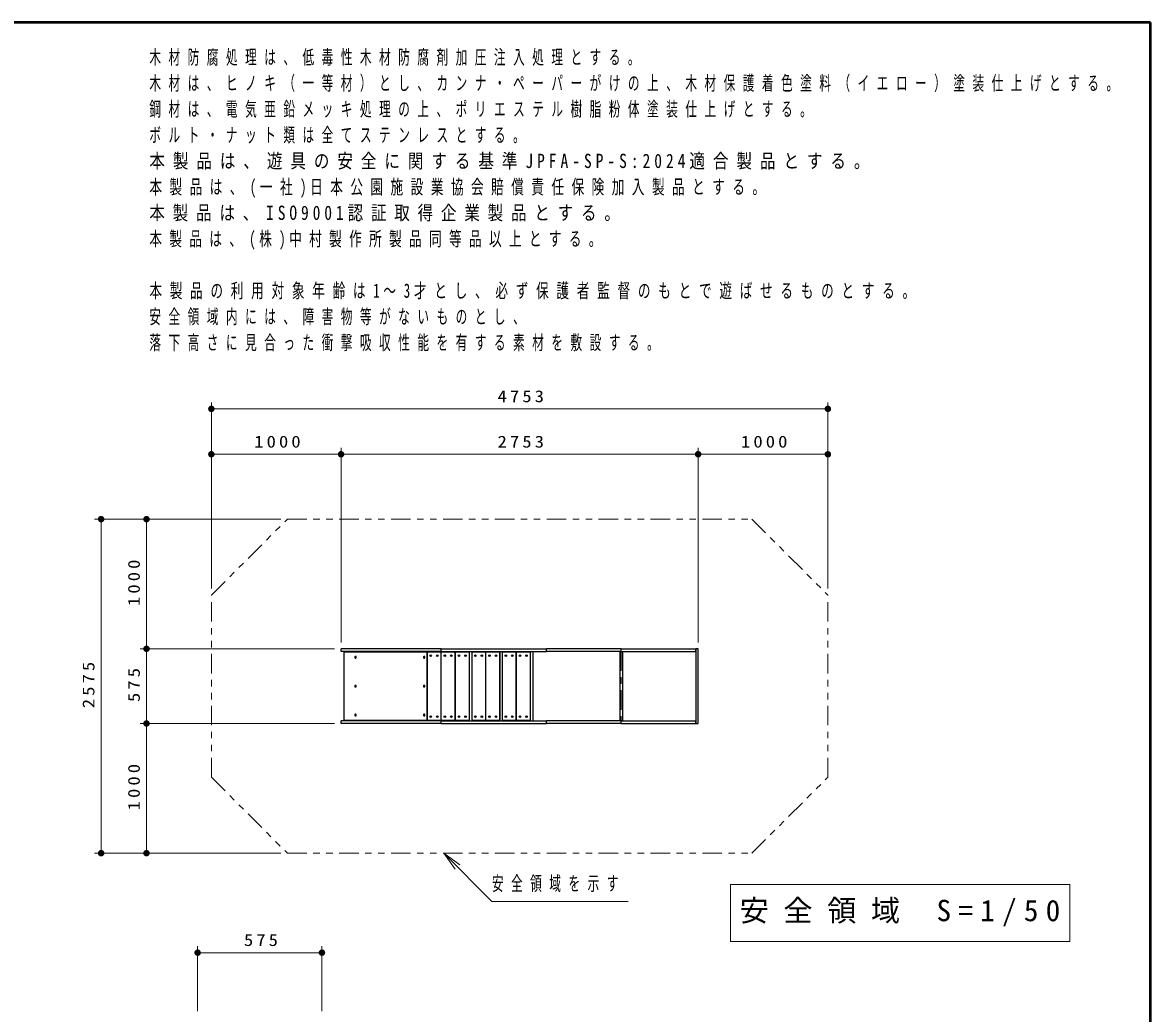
# Model space of a CAD drawing. Units: millimetres on the paper, scale 1:30, with parts at other scales. Extents: x -385 to 0, y -12 to 267.
# Drawn here: x -173.9 to 0, y 114.2 to 267 of the extents above; entities that cross this region are included whole.
import ezdxf

# ---------------------------------------------------------------- set-up
doc = ezdxf.new("R2010")
doc.units = ezdxf.units.MM
doc.linetypes.add('USER2', pattern=[6, 3, -1, 1, -1])
doc.linetypes.add('USER3', pattern=[8, 3, -1, 1, -1, 1, -1])
for name, color, linetype, lineweight in [('1_30', 2, 'Continuous', 25), ('1_50', 7, 'Continuous', 25), ('LY_3', 7, 'Continuous', 13)]:
    doc.layers.add(name, color=color, linetype=linetype, lineweight=lineweight)
doc.layers.add('CLASS1', color=7, linetype='Continuous')
doc.styles.add('ＭＳ ゴシック', font='')
doc.styles.get('ＭＳ ゴシック').set_extended_font_data('MS Gothic')

# ---------------------------------------------------------------- blocks, each defined once
blk = doc.blocks.new('filled_dot')
at = {"color": 0, "linetype": 'Continuous', "lineweight": -2, "const_width": 1.25}
blk.add_lwpolyline([(-0.625, 0, 1), (0.625, 0, 1)], format="xyb", close=True, dxfattribs=at)

msp = doc.modelspace()

# ---------------------------------------------------------------- linework, layer by layer
at = {"layer": '1_30', "color": 7, "lineweight": 13}
for p, q in [((-146.912, 114.609), (-146.912, 124.609)), ((-146.912, 123.609), (-127.745, 123.609)), ((-127.745, 114.609), (-127.745, 124.609))]:
    msp.add_line(p, q, dxfattribs=at)
at = {"layer": '1_50', "lineweight": 13}
for p, q in [((-144.794, 179.729), (-144.794, 208.445)), ((-144.794, 207.445), (-49.736, 207.445)), ((-49.736, 179.729), (-49.736, 208.445)), ((-144.794, 179.729), (-144.794, 201.445)), ((-144.794, 200.445), (-124.794, 200.445)), ((-124.794, 171.445), (-124.794, 201.445)), ((-124.794, 200.445), (-69.736, 200.445)), ((-69.736, 171.445), (-69.736, 201.445)), ((-69.736, 200.445), (-49.736, 200.445)), ((-49.736, 179.729), (-49.736, 201.445)), ((-134.078, 190.445), (-162.794, 190.445)), ((-161.794, 138.945), (-161.794, 190.445)), ((-154.794, 170.445), (-154.794, 190.445)), ((-125.794, 170.445), (-155.794, 170.445)), ((-154.794, 158.945), (-154.794, 170.445)), ((-125.794, 158.945), (-155.794, 158.945)), ((-154.794, 158.945), (-154.794, 138.945)), ((-134.078, 138.945), (-162.794, 138.945)), ((-108.955, 138.945), (-106.836, 136.821)), ((-108.955, 138.945), (-106.482, 137.174)), ((-107.19, 136.468), (-108.955, 138.945)), ((-64.747, 134.106), (-64.747, 125.306)), ((-12.447, 134.106), (-64.747, 134.106)), ((-12.447, 125.306), (-12.447, 134.106)), ((-64.747, 125.306), (-12.447, 125.306))]:
    msp.add_line(p, q, dxfattribs=at)
at = {"layer": '1_50', "color": 70, "linetype": 'USER3', "lineweight": 13}
for p, q in [((-144.794, 178.729), (-133.078, 190.445)), ((-133.078, 190.445), (-61.452, 190.445)), ((-61.452, 190.445), (-49.736, 178.729)), ((-144.794, 150.66), (-144.794, 178.729)), ((-49.736, 150.66), (-49.736, 178.729)), ((-144.794, 150.66), (-133.078, 138.945)), ((-61.452, 138.945), (-49.736, 150.66)), ((-133.078, 138.945), (-61.452, 138.945))]:
    msp.add_line(p, q, dxfattribs=at)
at = {"layer": '1_50', "color": 4}
for p, q in [((-109.379, 170.445), (-124.794, 170.445)), ((-124.794, 170.065), (-124.794, 170.445)), ((-109.379, 170.065), (-109.379, 170.445)), ((-109.379, 170.065), (-109.379, 170.445)), ((-93.116, 170.065), (-93.116, 170.445)), ((-109.379, 170.065), (-124.794, 170.065)), ((-124.794, 158.945), (-124.794, 159.325)), ((-109.379, 159.325), (-124.794, 159.325)), ((-109.379, 158.945), (-124.794, 158.945)), ((-109.379, 158.945), (-109.379, 159.325)), ((-109.379, 158.945), (-109.379, 159.325))]:
    msp.add_line(p, q, dxfattribs=at)
at = {"layer": '1_50', "color": 1}
for p, q in [((-109.379, 170.065), (-109.379, 170.445)), ((-109.379, 170.445), (-93.116, 170.445)), ((-81.616, 170.445), (-93.116, 170.445)), ((-81.616, 170.065), (-81.616, 170.445)), ((-81.616, 170.065), (-81.616, 170.445)), ((-81.616, 170.065), (-81.616, 170.445)), ((-81.616, 170.065), (-81.616, 170.445)), ((-81.616, 170.445), (-70.116, 170.445)), ((-70.116, 170.065), (-70.116, 170.445)), ((-109.379, 170.065), (-93.116, 170.065)), ((-81.616, 170.065), (-93.116, 170.065)), ((-81.616, 170.065), (-70.116, 170.065)), ((-109.379, 158.945), (-109.379, 159.325)), ((-109.379, 159.325), (-93.116, 159.325)), ((-109.379, 158.945), (-93.116, 158.945)), ((-81.616, 159.325), (-93.116, 159.325)), ((-93.116, 158.945), (-93.116, 159.325)), ((-81.616, 158.945), (-93.116, 158.945)), ((-81.616, 158.945), (-81.616, 159.325)), ((-81.616, 158.945), (-81.616, 159.325)), ((-81.616, 158.945), (-81.616, 159.325)), ((-81.616, 158.945), (-81.616, 159.325)), ((-81.616, 159.325), (-70.116, 159.325)), ((-81.616, 158.945), (-70.116, 158.945)), ((-70.116, 158.945), (-70.116, 159.325))]:
    msp.add_line(p, q, dxfattribs=at)
at = {"layer": '1_50'}
for p, q in [((-124.342, 169.995), (-111.539, 169.995)), ((-111.539, 159.395), (-124.342, 159.395))]:
    msp.add_line(p, q, dxfattribs=at)
at = {"layer": '1_50', "color": 2}
for p, q in [((-124.342, 159.395), (-124.342, 169.995)), ((-111.539, 169.995), (-111.539, 159.395)), ((-104.979, 159.325), (-104.979, 170.065)), ((-104.599, 159.325), (-104.599, 170.065)), ((-100.279, 159.325), (-100.279, 170.065)), ((-99.899, 159.325), (-99.899, 170.065)), ((-95.579, 159.325), (-95.579, 170.065)), ((-95.199, 159.325), (-95.199, 170.065)), ((-81.806, 170.065), (-81.426, 170.065)), ((-81.806, 170.065), (-81.806, 159.325)), ((-81.426, 170.065), (-81.426, 159.325)), ((-81.426, 159.325), (-81.806, 159.325))]:
    msp.add_line(p, q, dxfattribs=at)
at = {"layer": '1_50', "color": 40}
for p, q in [((-111.519, 159.495), (-111.519, 169.895)), ((-111.419, 169.995), (-109.519, 169.995)), ((-109.419, 169.895), (-109.419, 159.495)), ((-109.339, 159.495), (-109.339, 169.895)), ((-109.239, 169.995), (-107.339, 169.995)), ((-107.239, 169.895), (-107.239, 159.495)), ((-107.159, 159.495), (-107.159, 169.895)), ((-107.059, 169.995), (-105.159, 169.995)), ((-105.059, 169.895), (-105.059, 159.495)), ((-104.539, 169.995), (-102.639, 169.995)), ((-102.539, 169.895), (-102.539, 159.495)), ((-102.459, 159.495), (-102.459, 169.895)), ((-102.359, 169.995), (-100.459, 169.995)), ((-100.359, 169.895), (-100.359, 159.495)), ((-99.839, 169.995), (-97.939, 169.995)), ((-97.839, 169.895), (-97.839, 159.495)), ((-97.759, 159.495), (-97.759, 169.895)), ((-97.659, 169.995), (-95.759, 169.995)), ((-95.659, 169.895), (-95.659, 159.495)), ((-109.519, 159.395), (-111.419, 159.395)), ((-107.339, 159.395), (-109.239, 159.395)), ((-105.159, 159.395), (-107.059, 159.395)), ((-102.639, 159.395), (-104.539, 159.395)), ((-100.459, 159.395), (-102.359, 159.395)), ((-97.939, 159.395), (-99.839, 159.395)), ((-95.759, 159.395), (-97.659, 159.395))]:
    msp.add_line(p, q, dxfattribs=at)
at = {"layer": '1_50', "linetype": 'USER2', "lineweight": 13}
msp.add_line((-81.616, 170.065), (-81.616, 159.325), dxfattribs=at)
at = {"layer": '1_50', "color": 1}
msp.add_lwpolyline([(-69.736, 170.445), (-70.116, 170.445), (-70.116, 158.945), (-69.736, 158.945)], close=True, dxfattribs=at)
at = {"layer": '1_50'}
for points in [[(-122.563, 169.015), (-122.553, 169.015), (-122.542, 169.017), (-122.532, 169.019), (-122.522, 169.023), (-122.513, 169.027), (-122.503, 169.032), (-122.495, 169.038), (-122.486, 169.045), (-122.479, 169.053), (-122.472, 169.061), (-122.465, 169.07), (-122.46, 169.08), (-122.455, 169.09), (-122.451, 169.1), (-122.448, 169.111), (-122.445, 169.122), (-122.444, 169.133), (-122.444, 169.145), (-122.444, 169.156), (-122.445, 169.167), (-122.448, 169.178), (-122.451, 169.189), (-122.455, 169.2), (-122.46, 169.21), (-122.465, 169.219), (-122.472, 169.228), (-122.479, 169.237), (-122.486, 169.244), (-122.495, 169.251), (-122.503, 169.257), (-122.513, 169.262), (-122.522, 169.267), (-122.532, 169.27), (-122.542, 169.273), (-122.553, 169.274), (-122.563, 169.275), (-122.574, 169.274), (-122.584, 169.273), (-122.594, 169.27), (-122.604, 169.267), (-122.614, 169.262), (-122.623, 169.257), (-122.632, 169.251), (-122.64, 169.244), (-122.648, 169.237), (-122.655, 169.228), (-122.661, 169.219), (-122.667, 169.21), (-122.672, 169.2), (-122.676, 169.189), (-122.679, 169.178), (-122.681, 169.167), (-122.682, 169.156), (-122.683, 169.145), (-122.682, 169.133), (-122.681, 169.122), (-122.679, 169.111), (-122.676, 169.1), (-122.672, 169.09), (-122.667, 169.08), (-122.661, 169.07), (-122.655, 169.061), (-122.648, 169.053), (-122.64, 169.045), (-122.632, 169.038), (-122.623, 169.032), (-122.614, 169.027), (-122.604, 169.023), (-122.594, 169.019), (-122.584, 169.017), (-122.574, 169.015)], [(-111.977, 169.015), (-111.967, 169.015), (-111.957, 169.017), (-111.946, 169.019), (-111.936, 169.023), (-111.927, 169.027), (-111.918, 169.032), (-111.909, 169.038), (-111.9, 169.045), (-111.893, 169.053), (-111.886, 169.061), (-111.879, 169.07), (-111.874, 169.08), (-111.869, 169.09), (-111.865, 169.1), (-111.862, 169.111), (-111.86, 169.122), (-111.858, 169.133), (-111.858, 169.145), (-111.858, 169.156), (-111.86, 169.167), (-111.862, 169.178), (-111.865, 169.189), (-111.869, 169.2), (-111.874, 169.21), (-111.879, 169.219), (-111.886, 169.228), (-111.893, 169.237), (-111.9, 169.244), (-111.909, 169.251), (-111.918, 169.257), (-111.927, 169.262), (-111.936, 169.267), (-111.946, 169.27), (-111.957, 169.273), (-111.967, 169.274), (-111.977, 169.275), (-111.988, 169.274), (-111.998, 169.273), (-112.008, 169.27), (-112.018, 169.267), (-112.028, 169.262), (-112.037, 169.257), (-112.046, 169.251), (-112.054, 169.244), (-112.062, 169.237), (-112.069, 169.228), (-112.075, 169.219), (-112.081, 169.21), (-112.086, 169.2), (-112.09, 169.189), (-112.093, 169.178), (-112.095, 169.167), (-112.097, 169.156), (-112.097, 169.145), (-112.097, 169.133), (-112.095, 169.122), (-112.093, 169.111), (-112.09, 169.1), (-112.086, 169.09), (-112.081, 169.08), (-112.075, 169.07), (-112.069, 169.061), (-112.062, 169.053), (-112.054, 169.045), (-112.046, 169.038), (-112.037, 169.032), (-112.028, 169.027), (-112.018, 169.023), (-112.008, 169.019), (-111.998, 169.017), (-111.988, 169.015)], [(-122.563, 164.565), (-122.553, 164.565), (-122.542, 164.567), (-122.532, 164.569), (-122.522, 164.573), (-122.513, 164.577), (-122.503, 164.582), (-122.495, 164.588), (-122.486, 164.595), (-122.479, 164.603), (-122.472, 164.611), (-122.465, 164.62), (-122.46, 164.63), (-122.455, 164.64), (-122.451, 164.65), (-122.448, 164.661), (-122.445, 164.672), (-122.444, 164.683), (-122.444, 164.695), (-122.444, 164.706), (-122.445, 164.717), (-122.448, 164.728), (-122.451, 164.739), (-122.455, 164.75), (-122.46, 164.76), (-122.465, 164.769), (-122.472, 164.778), (-122.479, 164.787), (-122.486, 164.794), (-122.495, 164.801), (-122.503, 164.807), (-122.513, 164.812), (-122.522, 164.817), (-122.532, 164.82), (-122.542, 164.823), (-122.553, 164.824), (-122.563, 164.825), (-122.574, 164.824), (-122.584, 164.823), (-122.594, 164.82), (-122.604, 164.817), (-122.614, 164.812), (-122.623, 164.807), (-122.632, 164.801), (-122.64, 164.794), (-122.648, 164.787), (-122.655, 164.778), (-122.661, 164.769), (-122.667, 164.76), (-122.672, 164.75), (-122.676, 164.739), (-122.679, 164.728), (-122.681, 164.717), (-122.682, 164.706), (-122.683, 164.695), (-122.682, 164.683), (-122.681, 164.672), (-122.679, 164.661), (-122.676, 164.65), (-122.672, 164.64), (-122.667, 164.63), (-122.661, 164.62), (-122.655, 164.611), (-122.648, 164.603), (-122.64, 164.595), (-122.632, 164.588), (-122.623, 164.582), (-122.614, 164.577), (-122.604, 164.573), (-122.594, 164.569), (-122.584, 164.567), (-122.574, 164.565)], [(-111.977, 164.565), (-111.967, 164.565), (-111.957, 164.567), (-111.946, 164.569), (-111.936, 164.573), (-111.927, 164.577), (-111.918, 164.582), (-111.909, 164.588), (-111.9, 164.595), (-111.893, 164.603), (-111.886, 164.611), (-111.879, 164.62), (-111.874, 164.63), (-111.869, 164.64), (-111.865, 164.65), (-111.862, 164.661), (-111.86, 164.672), (-111.858, 164.683), (-111.858, 164.695), (-111.858, 164.706), (-111.86, 164.717), (-111.862, 164.728), (-111.865, 164.739), (-111.869, 164.75), (-111.874, 164.76), (-111.879, 164.769), (-111.886, 164.778), (-111.893, 164.787), (-111.9, 164.794), (-111.909, 164.801), (-111.918, 164.807), (-111.927, 164.812), (-111.936, 164.817), (-111.946, 164.82), (-111.957, 164.823), (-111.967, 164.824), (-111.977, 164.825), (-111.988, 164.824), (-111.998, 164.823), (-112.008, 164.82), (-112.018, 164.817), (-112.028, 164.812), (-112.037, 164.807), (-112.046, 164.801), (-112.054, 164.794), (-112.062, 164.787), (-112.069, 164.778), (-112.075, 164.769), (-112.081, 164.76), (-112.086, 164.75), (-112.09, 164.739), (-112.093, 164.728), (-112.095, 164.717), (-112.097, 164.706), (-112.097, 164.695), (-112.097, 164.683), (-112.095, 164.672), (-112.093, 164.661), (-112.09, 164.65), (-112.086, 164.64), (-112.081, 164.63), (-112.075, 164.62), (-112.069, 164.611), (-112.062, 164.603), (-112.054, 164.595), (-112.046, 164.588), (-112.037, 164.582), (-112.028, 164.577), (-112.018, 164.573), (-112.008, 164.569), (-111.998, 164.567), (-111.988, 164.565)], [(-122.563, 160.115), (-122.553, 160.115), (-122.542, 160.117), (-122.532, 160.119), (-122.522, 160.123), (-122.513, 160.127), (-122.503, 160.132), (-122.495, 160.138), (-122.486, 160.145), (-122.479, 160.153), (-122.472, 160.161), (-122.465, 160.17), (-122.46, 160.18), (-122.455, 160.19), (-122.451, 160.2), (-122.448, 160.211), (-122.445, 160.222), (-122.444, 160.233), (-122.444, 160.245), (-122.444, 160.256), (-122.445, 160.267), (-122.448, 160.278), (-122.451, 160.289), (-122.455, 160.3), (-122.46, 160.31), (-122.465, 160.319), (-122.472, 160.328), (-122.479, 160.337), (-122.486, 160.344), (-122.495, 160.351), (-122.503, 160.357), (-122.513, 160.362), (-122.522, 160.367), (-122.532, 160.37), (-122.542, 160.373), (-122.553, 160.374), (-122.563, 160.375), (-122.574, 160.374), (-122.584, 160.373), (-122.594, 160.37), (-122.604, 160.367), (-122.614, 160.362), (-122.623, 160.357), (-122.632, 160.351), (-122.64, 160.344), (-122.648, 160.337), (-122.655, 160.328), (-122.661, 160.319), (-122.667, 160.31), (-122.672, 160.3), (-122.676, 160.289), (-122.679, 160.278), (-122.681, 160.267), (-122.682, 160.256), (-122.683, 160.245), (-122.682, 160.233), (-122.681, 160.222), (-122.679, 160.211), (-122.676, 160.2), (-122.672, 160.19), (-122.667, 160.18), (-122.661, 160.17), (-122.655, 160.161), (-122.648, 160.153), (-122.64, 160.145), (-122.632, 160.138), (-122.623, 160.132), (-122.614, 160.127), (-122.604, 160.123), (-122.594, 160.119), (-122.584, 160.117), (-122.574, 160.115)], [(-111.977, 160.115), (-111.967, 160.115), (-111.957, 160.117), (-111.946, 160.119), (-111.936, 160.123), (-111.927, 160.127), (-111.918, 160.132), (-111.909, 160.138), (-111.9, 160.145), (-111.893, 160.153), (-111.886, 160.161), (-111.879, 160.17), (-111.874, 160.18), (-111.869, 160.19), (-111.865, 160.2), (-111.862, 160.211), (-111.86, 160.222), (-111.858, 160.233), (-111.858, 160.245), (-111.858, 160.256), (-111.86, 160.267), (-111.862, 160.278), (-111.865, 160.289), (-111.869, 160.3), (-111.874, 160.31), (-111.879, 160.319), (-111.886, 160.328), (-111.893, 160.337), (-111.9, 160.344), (-111.909, 160.351), (-111.918, 160.357), (-111.927, 160.362), (-111.936, 160.367), (-111.946, 160.37), (-111.957, 160.373), (-111.967, 160.374), (-111.977, 160.375), (-111.988, 160.374), (-111.998, 160.373), (-112.008, 160.37), (-112.018, 160.367), (-112.028, 160.362), (-112.037, 160.357), (-112.046, 160.351), (-112.054, 160.344), (-112.062, 160.337), (-112.069, 160.328), (-112.075, 160.319), (-112.081, 160.31), (-112.086, 160.3), (-112.09, 160.289), (-112.093, 160.278), (-112.095, 160.267), (-112.097, 160.256), (-112.097, 160.245), (-112.097, 160.233), (-112.095, 160.222), (-112.093, 160.211), (-112.09, 160.2), (-112.086, 160.19), (-112.081, 160.18), (-112.075, 160.17), (-112.069, 160.161), (-112.062, 160.153), (-112.054, 160.145), (-112.046, 160.138), (-112.037, 160.132), (-112.028, 160.127), (-112.018, 160.123), (-112.008, 160.119), (-111.998, 160.117), (-111.988, 160.115)]]:
    msp.add_lwpolyline(points, close=True, dxfattribs=at)
at = {"layer": '1_50', "lineweight": 13}
msp.add_lwpolyline([(-108.955, 138.945), (-101.544, 131.516), (-80.544, 131.516)], dxfattribs=at)
at = {"layer": '1_50'}
for centre in [(-110.969, 169.395), (-109.969, 169.395), (-108.789, 169.395), (-107.789, 169.395), (-106.609, 169.395), (-105.609, 169.395), (-104.089, 169.395), (-103.089, 169.395), (-101.909, 169.395), (-100.909, 169.395), (-99.389, 169.395), (-98.389, 169.395), (-97.209, 169.395), (-96.209, 169.395), (-110.969, 159.995), (-109.969, 159.995), (-108.789, 159.995), (-107.789, 159.995), (-106.609, 159.995), (-105.609, 159.995), (-104.089, 159.995), (-103.089, 159.995), (-101.909, 159.995), (-100.909, 159.995), (-99.389, 159.995), (-98.389, 159.995), (-97.209, 159.995), (-96.209, 159.995)]:
    msp.add_circle(centre, 0.12, dxfattribs=at)
at = {"layer": '1_50', "color": 40}
for centre, start, end in [((-111.419, 169.895), 90, 180), ((-109.519, 169.895), 0, 90), ((-109.239, 169.895), 90, 180), ((-107.339, 169.895), 0, 90), ((-107.059, 169.895), 90, 180), ((-105.159, 169.895), 0, 90), ((-104.539, 169.895), 90, 126.8699), ((-102.639, 169.895), 0, 90), ((-102.359, 169.895), 90, 180), ((-100.459, 169.895), 0, 90), ((-99.839, 169.895), 90, 126.8699), ((-97.939, 169.895), 0, 90), ((-97.659, 169.895), 90, 180), ((-95.759, 169.895), 0, 90), ((-111.419, 159.495), 180, 270), ((-109.519, 159.495), 270, 0), ((-109.239, 159.495), 180, 270), ((-107.339, 159.495), 270, 0), ((-107.059, 159.495), 180, 270), ((-105.159, 159.495), 270, 0), ((-104.539, 159.495), 233.1301, 270), ((-102.639, 159.495), 270, 0), ((-102.359, 159.495), 180, 270), ((-100.459, 159.495), 270, 0), ((-99.839, 159.495), 233.1301, 270), ((-97.939, 159.495), 270, 0), ((-97.659, 159.495), 180, 270), ((-95.759, 159.495), 270, 0)]:
    msp.add_arc(centre, 0.1, start, end, dxfattribs=at)
at = {"layer": 'LY_3', "lineweight": 50}
for p, q in [((0, 267), (-385, 267)), ((0, 0), (0, 267))]:
    msp.add_line(p, q, dxfattribs=at)

# ---------------------------------------------------------------- block references
at = {"layer": '1_30', "color": 7, "lineweight": 13, "xscale": 0.4, "yscale": 0.4}
msp.add_blockref('filled_dot', (-146.912, 123.609), dxfattribs=at)
at = {"layer": '1_30', "color": 7, "lineweight": 13, "xscale": 0.4, "yscale": 0.4, "rotation": 180}
msp.add_blockref('filled_dot', (-127.745, 123.609), dxfattribs=at)
at = {"layer": '1_50', "lineweight": 13, "xscale": 0.4, "yscale": 0.4}
for p in [(-144.794, 207.445), (-144.794, 200.445), (-124.794, 200.445), (-69.736, 200.445)]:
    msp.add_blockref('filled_dot', p, dxfattribs=at)
for p, rotation in [((-49.736, 207.445), 180), ((-124.794, 200.445), 180), ((-69.736, 200.445), 180), ((-49.736, 200.445), 180), ((-161.794, 190.445), 270), ((-154.794, 190.445), 270), ((-154.794, 170.445), 270), ((-154.794, 170.445), 90), ((-154.794, 158.945), 90), ((-154.794, 158.945), 270), ((-161.794, 138.945), 90), ((-154.794, 138.945), 90)]:
    msp.add_blockref('filled_dot', p, dxfattribs=dict(at, rotation=rotation))

# ---------------------------------------------------------------- texts
at = {"layer": '1_30', "color": 7, "insert": (-136.912, 124.609), "char_height": 1.833, "attachment_point": 8, "style": 'ＭＳ ゴシック'}
msp.add_mtext('\\T1.33;\\W1.15;575', dxfattribs=at)
at = {"layer": '1_50', "style": 'ＭＳ ゴシック'}
for s, insert, char_height, attachment_point in [('\\T1.33;\\W1.15;4753', (-96.848, 208.445), 1.833, 8), ('\\T1.33;\\W1.15;1000', (-134.373, 201.445), 1.833, 8), ('\\T1.33;\\W1.15;2753', (-96.848, 201.445), 1.833, 8), ('\\T1.33;\\W1.15;1000', (-59.315, 201.445), 1.833, 8), ('\\T1.64;\\W0.6;安全領域を示す', (-101.544, 134.166), 2.199, 4), ('\\T1.5;安全領域\\~S=1/50', (-63.347, 129.706), 3.299, 4)]:
    msp.add_mtext(s, dxfattribs=dict(at, insert=insert, char_height=char_height, attachment_point=attachment_point))
at = {"layer": '1_50', "char_height": 1.833, "attachment_point": 8, "rotation": 90, "style": 'ＭＳ ゴシック'}
for s, insert in [('\\T1.33;\\W1.15;1000', (-155.794, 180.866)), ('\\T1.33;\\W1.15;2575', (-162.794, 165.111)), ('\\T1.33;\\W1.15;575', (-155.794, 165.111)), ('\\T1.33;\\W1.15;1000', (-155.794, 149.366))]:
    msp.add_mtext(s, dxfattribs=dict(at, insert=insert))
at = {"layer": 'CLASS1', "char_height": 2.199, "attachment_point": 1, "style": 'ＭＳ ゴシック'}
for s, insert in [('\\T1.64;\\W0.6;木材防腐処理は、低毒性木材防腐剤加圧注入処理とする。', (-154.356, 262.775)), ('\\T1.64;\\W0.6;木材は、ヒノキ（一等材）とし、カンナ・ペーパーがけの上、木材保護着色塗料（イエロー）塗装仕上げとする。', (-154.356, 258.775)), ('\\T1.64;\\W0.6;鋼材は、電気亜鉛メッキ処理の上、ポリエステル樹脂粉体塗装仕上げとする。', (-154.356, 254.775)), ('\\T1.64;\\W0.6;ボルト・ナット類は全てステンレスとする。', (-154.356, 250.775)), ('\\T1.51;\\W0.8;本製品は、遊具の安全に関する基準JPFA-SP-S:2024適合製品とする。', (-154.356, 246.775)), ('\\T1.59;\\W0.65;本製品は、(一社)日本公園施設業協会賠償責任保険加入製品とする。', (-154.356, 242.775)), ('\\T1.5;\\W0.8;本製品は、ISO9001認証取得企業製品とする。', (-154.356, 238.775)), ('\\T1.58;\\W0.65;本製品は、(株)中村製作所製品同等品以上とする。', (-154.356, 234.775)), ('\\T1.61;\\W0.65;本製品の利用対象年齢は1～3才とし、必ず保護者監督のもとで遊ばせるものとする。', (-154.356, 226.775)), ('\\T1.64;\\W0.6;安全領域内には、障害物等がないものとし、', (-154.356, 222.775)), ('\\T1.64;\\W0.6;落下高さに見合った衝撃吸収性能を有する素材を敷設する。', (-154.356, 218.775))]:
    msp.add_mtext(s, dxfattribs=dict(at, insert=insert))

doc.saveas('drawing.dxf')
